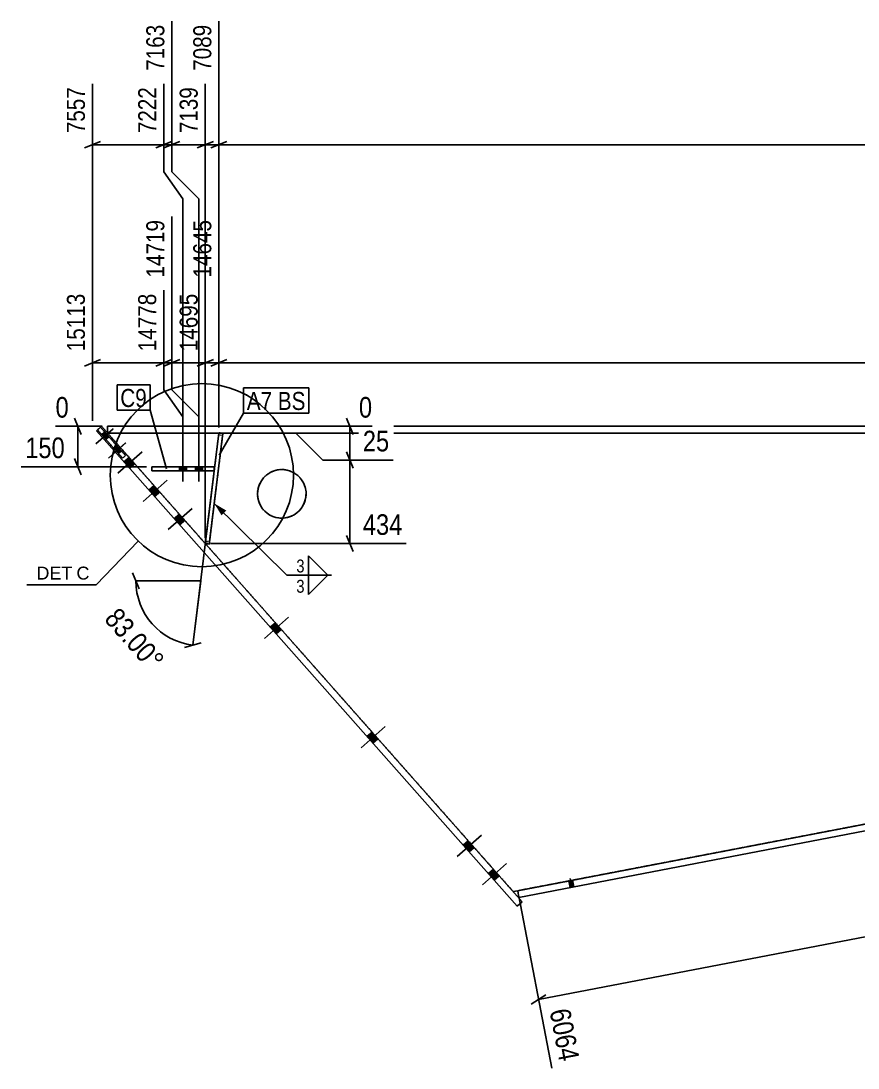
# Model space of a CAD drawing. Header units: millimetres. Extents: x 20 to 109594, y 16 to 5254.
# Drawn here: x 55458 to 58557, y 80 to 3957 of the extents above; entities that cross this region are included whole.
import ezdxf

# ---------------------------------------------------------------- set-up
doc = ezdxf.new("R2010")
doc.units = ezdxf.units.MM
doc.linetypes.add('DXK_LINE_DOT2', pattern=[3.9198, 1.9599, -1.9599])
for name, color, linetype in [('MÅLSÆTNING', 7, 'Continuous'), ('STÅL', 7, 'Continuous'), ('TEKST', 7, 'Continuous')]:
    doc.layers.add(name, color=color, linetype=linetype)
doc.styles.add('Arial', font='ARIAL.TTF', dxfattribs={"height": 0.2})
doc.styles.add('Arial Narrow', font='ARIALN.TTF', dxfattribs={"height": 0.2})

msp = doc.modelspace()

# ---------------------------------------------------------------- hatches: boundary and pattern name
at = {"layer": 'STÅL', "linetype": 'Continuous'}
for points in [[(55784.5, 2416.8), (55767.3, 2436.2), (55756.1, 2426.3), (55773.3, 2406.8)], [(55756.1, 2426.3), (55773.3, 2406.8), (55784.5, 2416.8), (55767.3, 2436.2)], [(55830.9, 2364.3), (55813.7, 2383.8), (55802.5, 2373.9), (55819.7, 2354.4)], [(55802.5, 2373.9), (55819.7, 2354.4), (55830.9, 2364.3), (55813.7, 2383.8)], [(55839.3, 2324.7), (55861.1, 2300), (55879.9, 2316.6), (55858, 2341.3)], [(55839.3, 2324.7), (55861.1, 2300), (55879.9, 2316.6), (55858, 2341.3)], [(56070.5, 2306.2), (56044.5, 2306.2), (56044.5, 2291.2), (56070.5, 2291.2)], [(56129.9, 2306.2), (56103.9, 2306.2), (56103.9, 2291.2), (56129.9, 2291.2)], [(55932, 2219.9), (55953.9, 2195.1), (55972.6, 2211.7), (55950.8, 2236.4)], [(55932, 2219.9), (55953.9, 2195.1), (55972.6, 2211.7), (55950.8, 2236.4)], [(56024.8, 2115), (56046.7, 2090.3), (56065.4, 2106.9), (56043.5, 2131.6)], [(56024.8, 2115), (56046.7, 2090.3), (56065.4, 2106.9), (56043.5, 2131.6)], [(56381.3, 1712.1), (56403.2, 1687.4), (56421.9, 1703.9), (56400, 1728.6)], [(56381.3, 1712.1), (56403.2, 1687.4), (56421.9, 1703.9), (56400, 1728.6)], [(56739.1, 1307.6), (56761, 1282.9), (56779.7, 1299.5), (56757.8, 1324.2)], [(56739.1, 1307.6), (56761, 1282.9), (56779.7, 1299.5), (56757.8, 1324.2)], [(57095.6, 904.7), (57117.5, 880), (57136.2, 896.5), (57114.3, 921.3)], [(57095.6, 904.7), (57117.5, 880), (57136.2, 896.5), (57114.3, 921.3)], [(57188.4, 799.8), (57210.2, 775.1), (57228.9, 791.7), (57207.1, 816.4)], [(57188.4, 799.8), (57210.2, 775.1), (57228.9, 791.7), (57207.1, 816.4)], [(57491.2, 748.4), (57505, 751.1), (57500.3, 775.6), (57486.5, 773)], [(57491.2, 748.4), (57505, 751.1), (57500.3, 775.6), (57486.5, 773)]]:
    msp.add_hatch(color=96, dxfattribs=at).paths.add_polyline_path(points)
at = {"layer": 'TEKST', "linetype": 'Continuous'}
msp.add_hatch(color=3, dxfattribs=at).paths.add_polyline_path([(56200.6, 2126.5), (56173.9, 2170.5), (56218.2, 2144.2)])

# ---------------------------------------------------------------- linework, layer by layer
at = {"layer": 'MÅLSÆTNING', "color": 7, "linetype": 'Continuous'}
for p, q in [((56016.9, 3955.7), (56016.9, 3398.6)), ((56190.8, 2451.2), (56190.8, 3955.7)), ((55986.9, 3724.7), (55986.9, 3398.6)), ((55986.9, 3724.7), (55986.9, 3398.6)), ((56140.5, 2041.9), (56140.5, 3724.7)), ((55752.9, 3510.6), (55692.9, 3486.6)), ((55722.9, 3498.6), (55986.9, 3498.6)), ((55986.9, 3486.6), (56046.9, 3510.6)), ((55986.9, 3498.6), (56016.9, 3498.6)), ((56016.9, 3498.6), (56140.5, 3498.6)), ((56110.5, 3486.6), (56170.5, 3510.6)), ((56170.5, 3510.6), (56110.5, 3486.6)), ((56140.5, 3498.6), (56190.8, 3498.6)), ((56220.8, 3510.6), (56160.8, 3486.6)), ((56220.8, 3510.6), (56160.8, 3486.6)), ((56190.8, 3498.6), (58975.4, 3498.6)), ((55986.9, 3398.6), (56057.5, 3298.6)), ((55986.9, 3398.6), (56057.5, 3298.6)), ((56016.9, 3398.6), (56116.9, 3298.6)), ((56016.9, 3398.6), (56116.9, 3298.6)), ((56016.9, 3233), (56016.9, 2591.2)), ((56190.8, 2451.2), (56190.8, 3233)), ((56190.8, 2451.2), (56190.8, 3233)), ((55722.9, 2476.2), (55722.9, 2960)), ((55986.9, 2960), (55986.9, 2591.2)), ((55986.9, 2960), (55986.9, 2591.2)), ((56140.5, 2041.9), (56140.5, 2960)), ((56140.5, 2041.9), (56140.5, 2960)), ((55752.9, 2703.2), (55692.9, 2679.2)), ((55722.9, 2691.2), (55986.9, 2691.2)), ((55986.9, 2679.2), (56046.9, 2703.2)), ((55986.9, 2691.2), (56016.9, 2691.2)), ((56016.9, 2691.2), (56140.5, 2691.2)), ((56110.5, 2679.2), (56170.5, 2703.2)), ((56170.5, 2703.2), (56110.5, 2679.2)), ((56140.5, 2691.2), (56190.8, 2691.2)), ((56220.8, 2703.2), (56160.8, 2679.2)), ((56220.8, 2703.2), (56160.8, 2679.2)), ((56190.8, 2691.2), (58975.4, 2691.2)), ((55986.9, 2591.2), (56057.5, 2491.2)), ((55986.9, 2591.2), (56057.5, 2491.2)), ((56016.9, 2591.2), (56116.9, 2491.2)), ((56016.9, 2591.2), (56116.9, 2491.2)), ((55656.9, 2486.2), (55680.9, 2426.2)), ((56057.5, 2491.2), (56057.5, 2326.3)), ((56057.5, 2491.2), (56057.5, 2326.3)), ((56116.9, 2491.2), (56116.9, 2326.3)), ((56116.9, 2491.2), (56116.9, 2326.3)), ((56663.4, 2486.2), (56687.4, 2426.2)), ((55758.4, 2456.2), (55586.2, 2456.2)), ((55668.9, 2306.2), (55668.9, 2456.2)), ((56675.4, 2331.2), (56675.4, 2456.2)), ((56188.3, 2411.4), (56094.3, 1645.6)), ((56475.4, 2431.2), (56225.9, 2431.2)), ((56475.4, 2431.2), (56225.9, 2431.2)), ((56575.4, 2331.2), (56475.4, 2431.2)), ((56575.4, 2331.2), (56475.4, 2431.2)), ((55680.9, 2276.3), (55656.9, 2336.3)), ((56836, 2331.2), (56575.4, 2331.2)), ((56687.4, 2301.2), (56663.4, 2361.2)), ((56687.4, 2301.2), (56663.4, 2361.2)), ((56675.4, 2022.1), (56675.4, 2331.2)), ((55922.7, 2306.2), (55459.5, 2306.2)), ((56160.4, 2022.1), (56884.8, 2022.1)), ((56663.4, 2052.1), (56687.4, 1992.1)), ((55895.6, 1853.8), (55871.6, 1913.8)), ((55883.6, 1883.8), (56123.6, 1883.8)), ((56094.3, 1645.6), (56123.6, 1883.8)), ((56063.1, 1637.4), (56125.5, 1653.9)), ((57374.3, 333.5), (59867.4, 811.7)), ((57300.7, 717), (57422.9, 80)), ((57401.5, 351), (57347.1, 316.1))]:
    msp.add_line(p, q, dxfattribs=at)
msp.add_arc((56123.6, 1883.8), 240, 180, 263, dxfattribs=at)
at = {"layer": 'STÅL', "color": 96, "linetype": 'Continuous'}
for p, q in [((55799.2, 2447.1), (55735.6, 2390.8)), ((55799.6, 2447.5), (55736, 2391.2)), ((55767.3, 2436.2), (55756.1, 2426.3)), ((55767.3, 2436.2), (55756.1, 2426.3)), ((55784.5, 2416.8), (55773.3, 2406.8)), ((55784.5, 2416.8), (55773.3, 2406.8)), ((55845.6, 2394.7), (55781.9, 2338.4)), ((55846, 2395), (55782.4, 2338.7)), ((55813.7, 2383.8), (55802.5, 2373.9)), ((55813.7, 2383.8), (55802.5, 2373.9)), ((55817.2, 2283.2), (55906.4, 2362.1)), ((55817.2, 2283.2), (55906.4, 2362.1)), ((55830.9, 2364.3), (55819.7, 2354.4)), ((55830.9, 2364.3), (55819.7, 2354.4)), ((55839.3, 2324.7), (55858, 2341.3)), ((55839.3, 2324.7), (55858, 2341.3)), ((56057.5, 2336.2), (56057.5, 2251.2)), ((56116.9, 2336.2), (56116.9, 2251.2)), ((55861.1, 2300), (55879.9, 2316.6)), ((55861.1, 2300), (55879.9, 2316.6)), ((56044.5, 2306.2), (56044.5, 2291.2)), ((56070.5, 2306.2), (56070.5, 2291.2)), ((56103.9, 2306.2), (56103.9, 2291.2)), ((56129.9, 2306.2), (56129.9, 2291.2)), ((55910, 2178.3), (55999.1, 2257.2)), ((55910, 2178.3), (55999.1, 2257.2)), ((55932, 2219.9), (55950.8, 2236.4)), ((55932, 2219.9), (55950.8, 2236.4)), ((55953.9, 2195.1), (55972.6, 2211.7)), ((55953.9, 2195.1), (55972.6, 2211.7)), ((56002.8, 2073.5), (56091.9, 2152.3)), ((56002.8, 2073.5), (56091.9, 2152.3)), ((56024.8, 2115), (56043.5, 2131.6)), ((56024.8, 2115), (56043.5, 2131.6)), ((56046.7, 2090.3), (56065.4, 2106.9)), ((56046.7, 2090.3), (56065.4, 2106.9)), ((56359.3, 1670.6), (56448.4, 1749.4)), ((56359.3, 1670.6), (56448.4, 1749.4)), ((56381.3, 1712.1), (56400, 1728.6)), ((56381.3, 1712.1), (56400, 1728.6)), ((56403.2, 1687.4), (56421.9, 1703.9)), ((56403.2, 1687.4), (56421.9, 1703.9)), ((56717.1, 1266.1), (56806.2, 1345)), ((56717.1, 1266.1), (56806.2, 1345)), ((56739.1, 1307.6), (56757.8, 1324.2)), ((56739.1, 1307.6), (56757.8, 1324.2)), ((56761, 1282.9), (56779.7, 1299.5)), ((56761, 1282.9), (56779.7, 1299.5)), ((57073.6, 863.2), (57162.7, 942)), ((57073.6, 863.2), (57162.7, 942)), ((57095.6, 904.7), (57114.3, 921.3)), ((57095.6, 904.7), (57114.3, 921.3)), ((57117.5, 880), (57136.2, 896.5)), ((57117.5, 880), (57136.2, 896.5)), ((57166.3, 758.3), (57255.5, 837.2)), ((57166.3, 758.3), (57255.5, 837.2)), ((57188.4, 799.8), (57207.1, 816.4)), ((57188.4, 799.8), (57207.1, 816.4)), ((57210.2, 775.1), (57228.9, 791.7)), ((57210.2, 775.1), (57228.9, 791.7)), ((57491.9, 782.2), (57498.1, 749.8)), ((57491.9, 782.2), (57498.1, 749.8)), ((57500.3, 775.6), (57505, 751.1)), ((57500.3, 775.6), (57505, 751.1)), ((57486.5, 773), (57491.2, 748.4)), ((57486.5, 773), (57491.2, 748.4))]:
    msp.add_line(p, q, dxfattribs=at)
at = {"layer": 'STÅL', "color": 2, "linetype": 'Continuous'}
for p, q in [((55737.5, 2439.7), (55756.3, 2456.2)), ((55741.5, 2442.8), (55752.7, 2452.7)), ((55834.3, 2337.9), (55741.5, 2442.8)), ((55752.7, 2452.7), (55845.5, 2347.9)), ((55756.3, 2456.2), (57314.1, 695.5)), ((55778.4, 2456.2), (63254.9, 2456.2)), ((55778.4, 2431.2), (55778.4, 2456.2)), ((57295.4, 678.9), (55737.5, 2439.7)), ((63254.9, 2431.2), (55778.4, 2431.2)), ((55845.5, 2347.9), (55834.3, 2337.9)), ((57297, 736.6), (63252.5, 1878.8)), ((57301.7, 712.1), (63257.2, 1854.3)), ((57280.4, 733.5), (57297, 736.6)), ((57301.7, 712.1), (57297, 736.6)), ((57314.1, 695.5), (57295.4, 678.9))]:
    msp.add_line(p, q, dxfattribs=at)
at = {"layer": 'STÅL', "color": 7, "linetype": 'DXK_LINE_DOT2'}
for p, q in [((55741.5, 2442.8), (55752.7, 2452.7)), ((55741.5, 2442.8), (55834.3, 2337.9)), ((55752.7, 2452.7), (55845.5, 2347.9)), ((57280.4, 733.5), (55778.4, 2431.2)), ((55778.4, 2431.2), (59127.4, 2431.2)), ((55834.3, 2337.9), (55845.5, 2347.9)), ((57297, 736.6), (63252.5, 1878.8))]:
    msp.add_line(p, q, dxfattribs=at)
at = {"layer": 'STÅL', "color": 30, "linetype": 'DXK_LINE_DOT2'}
for p, q in [((56190.9, 2432), (56140.5, 2022.1)), ((56155.4, 2020.2), (56205.7, 2430.1)), ((56189.9, 2424), (56204.8, 2422.2)), ((56205.7, 2430.1), (56190.9, 2432)), ((56140.5, 2022.1), (56155.4, 2020.2)), ((56141.5, 2030), (56156.4, 2028.2))]:
    msp.add_line(p, q, dxfattribs=at)
at = {"layer": 'STÅL', "color": 4, "linetype": 'Continuous'}
for p, q in [((56140.5, 2022.1), (56190.8, 2431.2)), ((56205.7, 2430.1), (56155.4, 2020.2)), ((56196.8, 2431.2), (56205.7, 2430.1)), ((55942.7, 2306.2), (56173, 2306.2)), ((55942.7, 2306.2), (55942.7, 2291.2)), ((55942.7, 2291.2), (56173, 2291.2)), ((56054.1, 2306.2), (56054.1, 2291.2)), ((56173, 2306.2), (56173, 2291.2)), ((56155.4, 2020.2), (56140.5, 2022.1))]:
    msp.add_line(p, q, dxfattribs=at)
at = {"layer": 'STÅL', "color": 7, "linetype": 'DXK_LINE_DOT2'}
for start, end in [(23, 203), (203, 23)]:
    msp.add_arc((56423.8, 2206.1), 90, start, end, dxfattribs=at)
at = {"layer": 'STÅL', "color": 2, "linetype": 'Continuous'}
for start, end in [(353, 173), (173, 353)]:
    msp.add_arc((56423.8, 2206.1), 90, start, end, dxfattribs=at)
at = {"layer": 'TEKST', "color": 3, "linetype": 'Continuous'}
for p, q in [((56173.9, 2170.5), (56442.5, 1905)), ((55892.6, 2030.7), (55736.7, 1868.7)), ((55736.7, 1868.7), (55480.3, 1868.7))]:
    msp.add_line(p, q, dxfattribs=at)

# ---------------------------------------------------------------- wipeouts: each hides what was drawn before it
at = {"color": 0}
for points in [[(55923.9, 2527.6), (55923.9, 2597.6), (55825.9, 2597.6), (55825.9, 2527.6)], [(56388.1, 2516.6), (56388.1, 2586.6), (56294.3, 2586.6), (56294.3, 2516.6)], [(56511.4, 2516.6), (56511.4, 2586.6), (56409.1, 2586.6), (56409.1, 2516.6)]]:
    msp.add_wipeout(points, dxfattribs=at).dxf.layer = 'TEKST'
at = {"color": 0, "linetype": 'Continuous'}
msp.add_wipeout([(55648.6, 1888.7), (55648.6, 1938.7), (55515.3, 1938.7), (55515.3, 1888.7)], dxfattribs=at).dxf.layer = 'TEKST'

# ---------------------------------------------------------------- next in the draw order: wipeouts: each hides what was drawn before it
for points, layer in [([(56176.8, 3957), (56078.8, 3957), (56078.8, 3758.3), (56176.8, 3758.3)], 'MÅLSÆTNING'), ([(55708.9, 2961.3), (55610.9, 2961.3), (55610.9, 2720), (55708.9, 2720)], 'MÅLSÆTNING'), ([(56126.5, 2961.3), (56028.5, 2961.3), (56028.5, 2720), (56126.5, 2720)], 'MÅLSÆTNING'), ([(55650.9, 2472.2), (55650.9, 2584.2), (55570.2, 2584.2), (55570.2, 2472.2)], 'MÅLSÆTNING'), ([(56837.4, 2347.2), (56837.4, 2459.2), (56707.9, 2459.2), (56707.9, 2347.2)], 'MÅLSÆTNING'), ([(55636.4, 2322.3), (55636.4, 2434.3), (55458.1, 2434.3), (55458.1, 2322.3)], 'MÅLSÆTNING'), ([(56886.2, 2038.1), (56886.2, 2150.1), (56707.9, 2150.1), (56707.9, 2038.1)], 'MÅLSÆTNING'), ([(57438.9, 81.6), (57548.9, 102.7), (57506.1, 325.6), (57396.1, 304.5)], 'MÅLSÆTNING'), ([(55711.7, 1888.7), (55711.7, 1938.7), (55663.6, 1938.7), (55663.6, 1888.7)], 'TEKST')]:
    msp.add_wipeout(points, dxfattribs=at).dxf.layer = layer
at = {"color": 0}
for points, layer in [([(55935.6, 1521.2), (56019.5, 1595.4), (55824.6, 1815.7), (55740.7, 1741.5)], 'MÅLSÆTNING'), ([(55923.9, 2527.6), (55923.9, 2597.6), (55825.9, 2597.6), (55825.9, 2527.6)], 'TEKST'), ([(56388.1, 2516.6), (56388.1, 2586.6), (56294.3, 2586.6), (56294.3, 2516.6)], 'TEKST'), ([(56511.4, 2516.6), (56511.4, 2586.6), (56409.1, 2586.6), (56409.1, 2516.6)], 'TEKST'), ([(56511.9, 1911), (56511.9, 1969), (56473.5, 1969), (56473.5, 1911)], 'TEKST')]:
    msp.add_wipeout(points, dxfattribs=at).dxf.layer = layer

# ---------------------------------------------------------------- next in the draw order: linework, layer by layer
at = {"layer": 'MÅLSÆTNING', "color": 7, "linetype": 'Continuous'}
for p, q in [((56190.8, 2451.2), (56190.8, 3955.7)), ((55722.9, 2476.2), (55722.9, 3724.7)), ((56057.5, 3298.6), (56057.5, 2326.3)), ((56057.5, 3298.6), (56057.5, 2326.3)), ((56016.9, 3233), (56016.9, 2591.2)), ((55956.9, 2679.2), (56016.9, 2703.2)), ((55956.9, 2679.2), (56016.9, 2703.2)), ((56046.9, 2703.2), (55986.9, 2679.2)), ((56185.7, 2456.2), (56758.1, 2456.2)), ((56836, 2331.2), (56575.4, 2331.2))]:
    msp.add_line(p, q, dxfattribs=at)
at = {"layer": 'TEKST', "color": 7, "linetype": 'Continuous'}
for p, q in [((55813.9, 2609.6), (55935.9, 2609.6)), ((55813.9, 2515.6), (55813.9, 2609.6)), ((55935.9, 2515.6), (55935.9, 2609.6)), ((56282.3, 2598.6), (56523.4, 2598.6)), ((56282.3, 2504.6), (56282.3, 2598.6)), ((56523.4, 2504.6), (56523.4, 2598.6)), ((55813.9, 2515.6), (55935.9, 2515.6)), ((55997.1, 2298.9), (55935.9, 2515.6)), ((56192.3, 2348.7), (56282.3, 2504.6)), ((56282.3, 2504.6), (56523.4, 2504.6))]:
    msp.add_line(p, q, dxfattribs=at)
at = {"layer": 'TEKST', "color": 3, "linetype": 'Continuous'}
for p, q in [((56593.7, 1905), (56522.2, 1976.4)), ((56522.2, 1976.4), (56522.2, 1905)), ((56522.2, 1905), (56593.7, 1905))]:
    msp.add_line(p, q, dxfattribs=at)
msp.add_circle((56127.8, 2275.2), 339.2, dxfattribs=at)

# ---------------------------------------------------------------- next in the draw order: texts
at = {"layer": 'MÅLSÆTNING', "color": 3, "linetype": 'Continuous', "style": 'Arial Narrow'}
for s, height, rotation, p in [('7089', 66.81, 90.0002, (56162.8, 3772.3)), ('15113', 66.81, 90.0002, (55694.9, 2734)), ('14695', 66.81, 90.0002, (56112.5, 2734)), ('6064', 76.35, -79.1427, (57414.8, 291.8))]:
    msp.add_text(s, height=height, rotation=rotation, dxfattribs=at).set_placement(p)
for s, height, p in [('0', 76.4, (55586.2, 2488.2)), ('150', 76.35, (55474.1, 2338.3)), ('25', 76.35, (56723.9, 2363.2)), ('434', 76.35, (56723.9, 2054.1))]:
    msp.add_text(s, height=height, dxfattribs=at).set_placement(p)
at = {"layer": 'MÅLSÆTNING', "color": 3, "style": 'Arial Narrow'}
msp.add_text('83.00°', height=76.35, rotation=-48.5009, dxfattribs=at).set_placement((55763.3, 1740.1))
at = {"layer": 'TEKST', "color": 3, "style": 'Arial Narrow'}
for s, height, p in [('C9', 66.81, (55825.9, 2527.6)), ('A7', 66.81, (56294.3, 2516.6)), ('BS', 66.81, (56409.1, 2516.6)), ('3', 47.7, (56477.5, 1915))]:
    msp.add_text(s, height=height, dxfattribs=at).set_placement(p)
at = {"layer": 'TEKST', "color": 96, "linetype": 'Continuous', "style": 'Arial'}
for s, height, p in [('DET', 47.75, (55515.3, 1888.7)), ('C', 47.8, (55663.6, 1888.7))]:
    msp.add_text(s, height=height, dxfattribs=at).set_placement(p)

# ---------------------------------------------------------------- next in the draw order: wipeouts: each hides what was drawn before it
at = {"color": 0, "linetype": 'Continuous'}
for points, layer in [([(55708.9, 3726), (55610.9, 3726), (55610.9, 3527.3), (55708.9, 3527.3)], 'MÅLSÆTNING'), ([(56002.9, 3234.3), (55904.9, 3234.3), (55904.9, 2993), (56002.9, 2993)], 'MÅLSÆTNING'), ([(56176.8, 3234.3), (56078.8, 3234.3), (56078.8, 2993), (56176.8, 2993)], 'MÅLSÆTNING'), ([(55972.9, 2961.3), (55874.9, 2961.3), (55874.9, 2720), (55972.9, 2720)], 'MÅLSÆTNING'), ([(56774.1, 2472.2), (56774.1, 2584.2), (56693.4, 2584.2), (56693.4, 2472.2)], 'MÅLSÆTNING'), ([(56511.9, 1836), (56511.9, 1894), (56473.5, 1894), (56473.5, 1836)], 'TEKST')]:
    msp.add_wipeout(points, dxfattribs=at).dxf.layer = layer

# ---------------------------------------------------------------- next in the draw order: linework, layer by layer
at = {"layer": 'MÅLSÆTNING', "color": 7, "linetype": 'Continuous'}
for p, q in [((56140.5, 2041.9), (56140.5, 3724.7)), ((56116.9, 3298.6), (56116.9, 2326.3)), ((56116.9, 3298.6), (56116.9, 2326.3))]:
    msp.add_line(p, q, dxfattribs=at)
at = {"layer": 'TEKST', "color": 3, "linetype": 'Continuous'}
for p, q in [((56442.5, 1905), (56607.9, 1905)), ((56522.2, 1905), (56593.7, 1905)), ((56593.7, 1905), (56522.2, 1833.6)), ((56522.2, 1833.6), (56522.2, 1905))]:
    msp.add_line(p, q, dxfattribs=at)

# ---------------------------------------------------------------- next in the draw order: texts
at = {"layer": 'MÅLSÆTNING', "color": 3, "linetype": 'Continuous', "style": 'Arial Narrow'}
for s, p in [('7557', (55694.9, 3541.3)), ('14719', (55988.9, 3007)), ('14645', (56162.8, 3007)), ('14778', (55958.9, 2734))]:
    msp.add_text(s, height=66.81, rotation=90.0002, dxfattribs=at).set_placement(p)
msp.add_text('0', height=76.4, dxfattribs=at).set_placement((56709.4, 2488.2))
at = {"layer": 'TEKST', "color": 3, "linetype": 'Continuous', "style": 'Arial Narrow'}
msp.add_text('3', height=47.7, dxfattribs=at).set_placement((56477.5, 1840))

# ---------------------------------------------------------------- next in the draw order: wipeouts: each hides what was drawn before it
at = {"color": 0, "linetype": 'Continuous'}
msp.add_wipeout([(56126.5, 3726), (56028.5, 3726), (56028.5, 3527.3), (56126.5, 3527.3)], dxfattribs=at).dxf.layer = 'MÅLSÆTNING'

# ---------------------------------------------------------------- next in the draw order: linework, layer by layer
at = {"layer": 'MÅLSÆTNING', "color": 7, "linetype": 'Continuous'}
for p, q in [((56016.9, 3955.7), (56016.9, 3398.6)), ((55956.9, 3486.6), (56016.9, 3510.6)), ((55956.9, 3486.6), (56016.9, 3510.6)), ((56046.9, 3510.6), (55986.9, 3486.6))]:
    msp.add_line(p, q, dxfattribs=at)

# ---------------------------------------------------------------- next in the draw order: texts
at = {"layer": 'MÅLSÆTNING', "color": 3, "linetype": 'Continuous', "style": 'Arial Narrow'}
msp.add_text('7139', height=66.81, rotation=90.0002, dxfattribs=at).set_placement((56112.5, 3541.3))

# ---------------------------------------------------------------- next in the draw order: wipeouts: each hides what was drawn before it
at = {"color": 0, "linetype": 'Continuous'}
for points in [[(56002.9, 3957), (55904.9, 3957), (55904.9, 3758.3), (56002.9, 3758.3)], [(55972.9, 3726), (55874.9, 3726), (55874.9, 3527.3), (55972.9, 3527.3)]]:
    msp.add_wipeout(points, dxfattribs=at).dxf.layer = 'MÅLSÆTNING'

# ---------------------------------------------------------------- next in the draw order: texts
at = {"layer": 'MÅLSÆTNING', "color": 3, "linetype": 'Continuous', "style": 'Arial Narrow'}
for s, p in [('7163', (55988.9, 3772.3)), ('7222', (55958.9, 3541.3))]:
    msp.add_text(s, height=66.81, rotation=90.0002, dxfattribs=at).set_placement(p)

doc.saveas('drawing.dxf')
